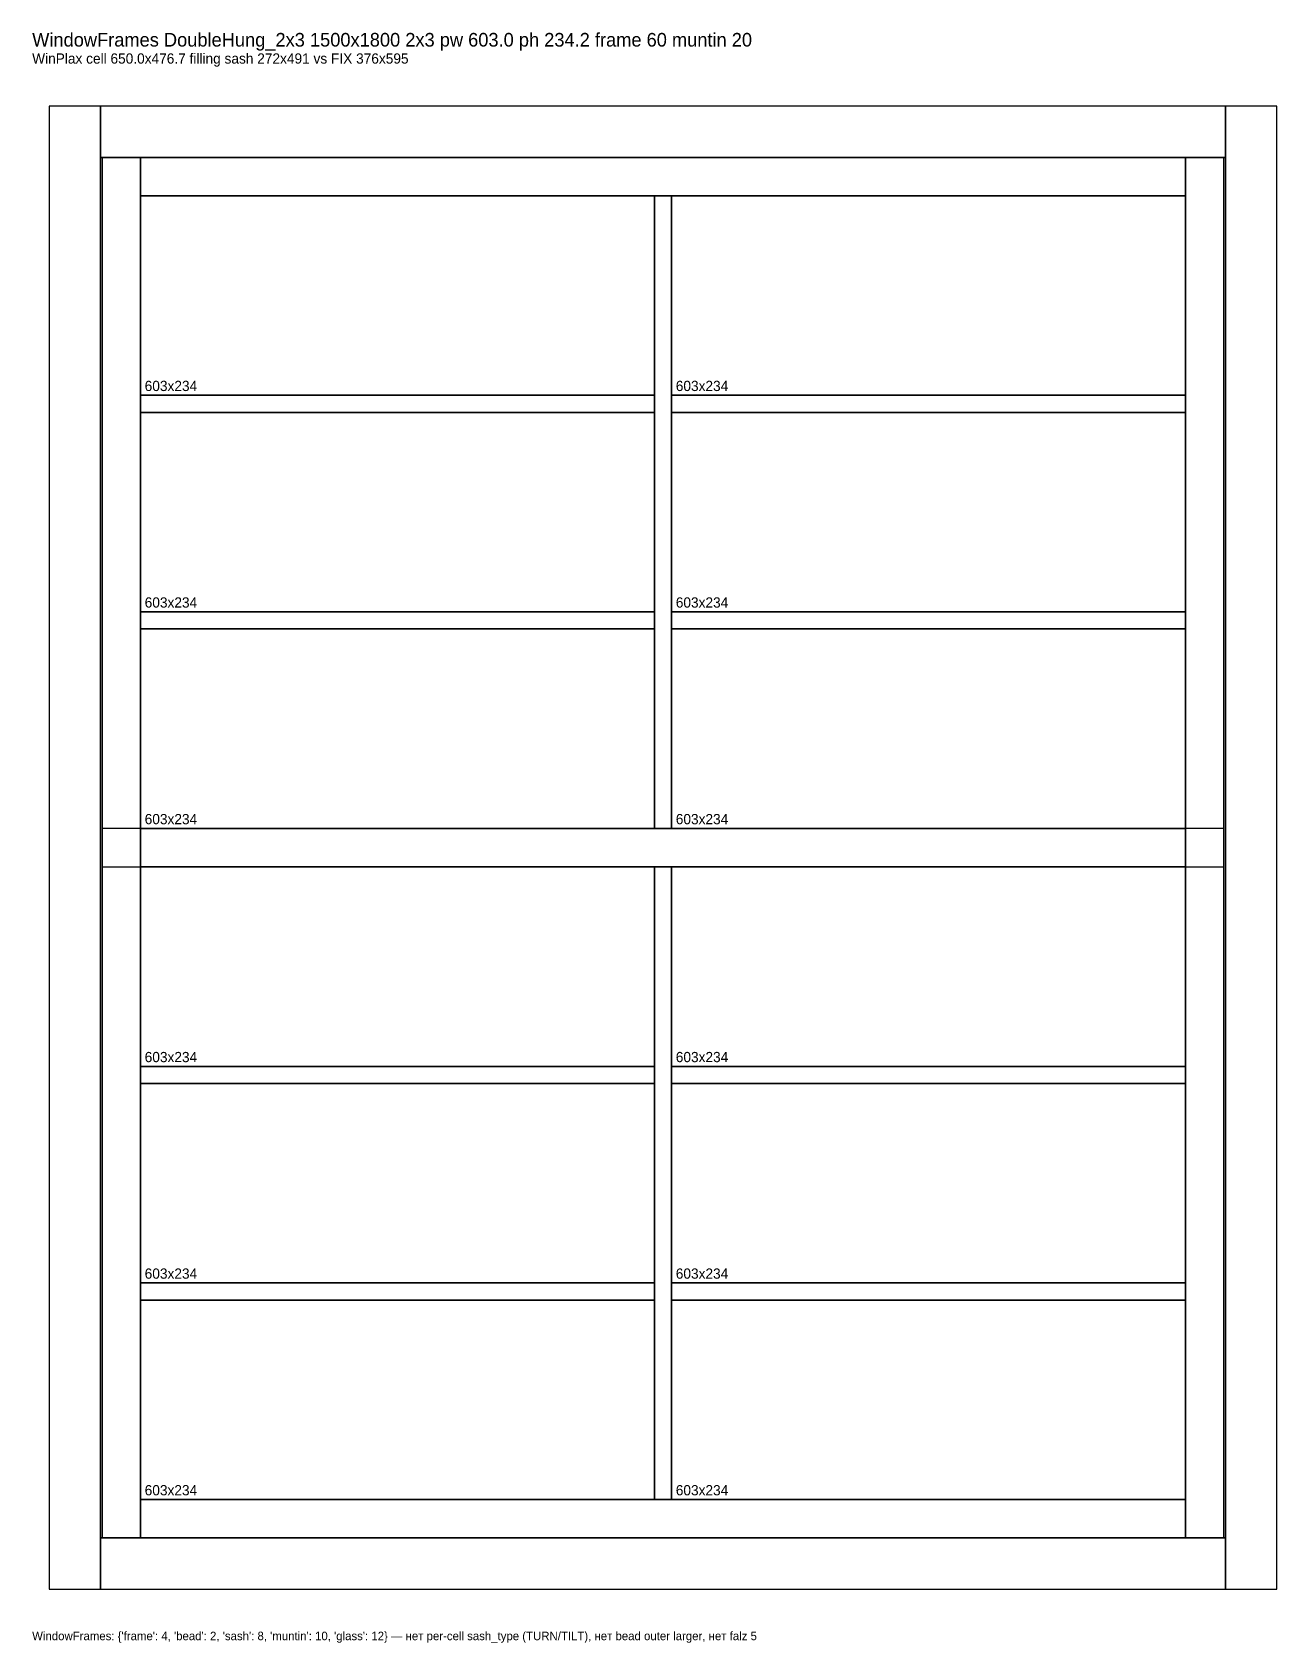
# Model space of a CAD drawing. Header units: metres. Extents: x 10 to 1470, y -33 to 1857.
import ezdxf

# ---------------------------------------------------------------- set-up
doc = ezdxf.new("R2010")
doc.units = ezdxf.units.M
for name, color, linetype in [('WF_Bead', 2, 'Continuous'), ('WF_Frame', 7, 'Continuous'), ('WF_Glass', 3, 'Continuous'), ('WF_Muntin', 4, 'Continuous'), ('WF_Sash', 6, 'Continuous')]:
    doc.layers.add(name, color=color, linetype=linetype)

msp = doc.modelspace()

# ---------------------------------------------------------------- linework, layer by layer
at = {"layer": 'WF_Bead', "linetype": 'Continuous'}
for points in [[(90, 90), (137, 90), (137, 1710), (90, 1710)], [(1363, 90), (1410, 90), (1410, 1710), (1363, 1710)]]:
    msp.add_lwpolyline(points, close=True, dxfattribs=at)
at = {"layer": 'WF_Frame', "linetype": 'Continuous'}
for points in [[(30, 30), (90, 30), (90, 1770), (30, 1770)], [(90, 1710), (1410, 1710), (1410, 1770), (90, 1770)], [(1410, 30), (1470, 30), (1470, 1770), (1410, 1770)], [(90, 30), (1410, 30), (1410, 90), (90, 90)]]:
    msp.add_lwpolyline(points, close=True, dxfattribs=at)
at = {"layer": 'WF_Glass'}
for points in [[(137, 1430.8), (740, 1430.8), (740, 1665), (137, 1665)], [(760, 1430.8), (1363, 1430.8), (1363, 1665), (760, 1665)], [(137, 1176.7), (740, 1176.7), (740, 1410.8), (137, 1410.8)], [(760, 1176.7), (1363, 1176.7), (1363, 1410.8), (760, 1410.8)], [(137, 922.5), (740, 922.5), (740, 1156.7), (137, 1156.7)], [(760, 922.5), (1363, 922.5), (1363, 1156.7), (760, 1156.7)], [(137, 643.3), (740, 643.3), (740, 877.5), (137, 877.5)], [(760, 643.3), (1363, 643.3), (1363, 877.5), (760, 877.5)], [(137, 389.2), (740, 389.2), (740, 623.3), (137, 623.3)], [(760, 389.2), (1363, 389.2), (1363, 623.3), (760, 623.3)], [(137, 135), (740, 135), (740, 369.2), (137, 369.2)], [(760, 135), (1363, 135), (1363, 369.2), (760, 369.2)]]:
    msp.add_lwpolyline(points, close=True, dxfattribs=at)
at = {"layer": 'WF_Muntin', "linetype": 'Continuous'}
for points in [[(740, 922.5), (760, 922.5), (760, 1665), (740, 1665)], [(137, 1410.8), (740, 1410.8), (740, 1430.8), (137, 1430.8)], [(760, 1410.8), (1363, 1410.8), (1363, 1430.8), (760, 1430.8)], [(137, 1156.7), (740, 1156.7), (740, 1176.7), (137, 1176.7)], [(760, 1156.7), (1363, 1156.7), (1363, 1176.7), (760, 1176.7)], [(740, 135), (760, 135), (760, 877.5), (740, 877.5)], [(137, 623.3), (740, 623.3), (740, 643.3), (137, 643.3)], [(760, 623.3), (1363, 623.3), (1363, 643.3), (760, 643.3)], [(137, 369.2), (740, 369.2), (740, 389.2), (137, 389.2)], [(760, 369.2), (1363, 369.2), (1363, 389.2), (760, 389.2)]]:
    msp.add_lwpolyline(points, close=True, dxfattribs=at)
at = {"layer": 'WF_Sash', "linetype": 'Continuous'}
for points in [[(92, 877.5), (137, 877.5), (137, 1710), (92, 1710)], [(137, 1665), (1363, 1665), (1363, 1710), (137, 1710)], [(1363, 877.5), (1408, 877.5), (1408, 1710), (1363, 1710)], [(92, 90), (137, 90), (137, 922.5), (92, 922.5)], [(137, 877.5), (1363, 877.5), (1363, 922.5), (137, 922.5)], [(137, 877.5), (1363, 877.5), (1363, 922.5), (137, 922.5)], [(1363, 90), (1408, 90), (1408, 922.5), (1363, 922.5)], [(137, 90), (1363, 90), (1363, 135), (137, 135)]]:
    msp.add_lwpolyline(points, close=True, dxfattribs=at)

# ---------------------------------------------------------------- texts
for s, height, p in [('WindowFrames DoubleHung_2x3 1500x1800 2x3 pw 603.0 ph 234.2 frame 60 muntin 20', 16, (10, 1840)), ('WinPlax cell 650.0x476.7 filling sash 272x491 vs FIX 376x595', 12, (10, 1820)), ("WindowFrames: {'frame': 4, 'bead': 2, 'sash': 8, 'muntin': 10, 'glass': 12} — нет per-cell sash_type (TURN/TILT), нет bead outer larger, нет falz 5", 10, (10, -30))]:
    msp.add_text(s, height=height).set_placement(p)
at = {"layer": 'WF_Glass'}
for p in [(142, 1435.8), (765, 1435.8), (142, 1181.7), (765, 1181.7), (142, 927.5), (765, 927.5), (142, 648.3), (765, 648.3), (142, 394.2), (765, 394.2), (142, 140), (765, 140)]:
    msp.add_text('603x234', height=12, dxfattribs=at).set_placement(p)

doc.saveas('drawing.dxf')
